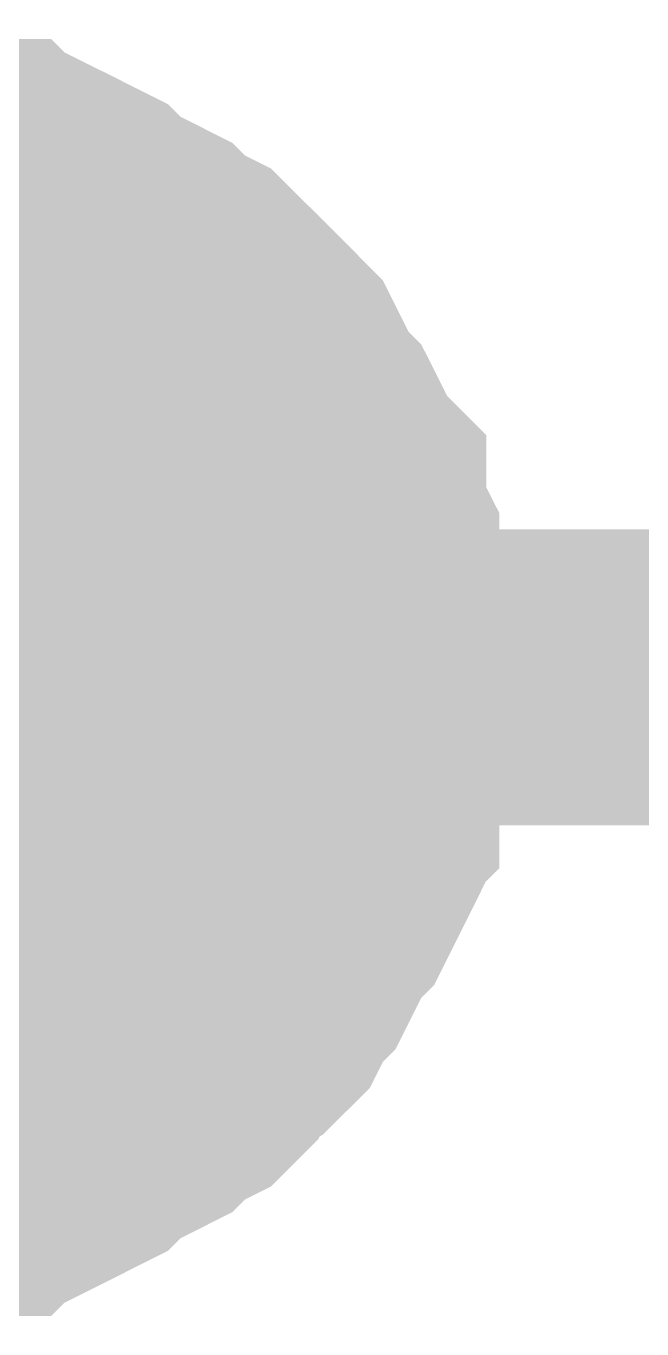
# Model space of a CAD drawing. Header units: inches. Extents: x 0 to 841, y 0 to 594.
# Drawn here: x 425.175 to 425.798, y 211.834 to 213.153 of the extents above; entities that cross this region are included whole.
import ezdxf

# ---------------------------------------------------------------- set-up
doc = ezdxf.new("R2010")
doc.units = ezdxf.units.IN
doc.layers.add('Sheet', color=255, linetype='Continuous')

msp = doc.modelspace()

# ---------------------------------------------------------------- linework, layer by layer
at = {"layer": 'Sheet'}
for points in [[(425.0076, 213.0033, 0.2997, 0.2997, 0), (425.0337, 213.0033, 0.2997, 0.2997, 0), (425.0599, 213.0033, 0.2997, 0.2997, 0), (425.086, 213.0033, 0.2997, 0.2997, 0), (425.1121, 212.9902, 0.2997, 0.2997, 0), (425.1383, 212.9902, 0.2997, 0.2997, 0), (425.1513, 212.9772, 0.2997, 0.2997, 0), (425.1774, 212.9772, 0.2997, 0.2997, 0), (425.2036, 212.9641, 0.2997, 0.2997, 0), (425.2297, 212.951, 0.2997, 0.2997, 0), (425.2428, 212.938, 0.2997, 0.2997, 0), (425.2689, 212.9249, 0.2997, 0.2997, 0), (425.295, 212.9118, 0.2997, 0.2997, 0), (425.3081, 212.8988, 0.2997, 0.2997, 0), (425.3342, 212.8857, 0.2997, 0.2997, 0), (425.3473, 212.8726, 0.2997, 0.2997, 0), (425.3604, 212.8596, 0.2997, 0.2997, 0), (425.3865, 212.8335, 0.2997, 0.2997, 0), (425.3996, 212.8204, 0.2997, 0.2997, 0), (425.4126, 212.8073, 0.2997, 0.2997, 0), (425.4257, 212.7812, 0.2997, 0.2997, 0), (425.4388, 212.7551, 0.2997, 0.2997, 0), (425.4518, 212.742, 0.2997, 0.2997, 0), (425.4649, 212.7159, 0.2997, 0.2997, 0), (425.478, 212.6897, 0.2997, 0.2997, 0), (425.491, 212.6767, 0.2997, 0.2997, 0), (425.491, 212.6505, 0.2997, 0.2997, 0), (425.5041, 212.6244, 0.2997, 0.2997, 0), (425.5041, 212.5983, 0.2997, 0.2997, 0), (425.5172, 212.5721, 0.2997, 0.2997, 0), (425.5172, 212.546, 0.2997, 0.2997, 0), (425.5172, 212.5199, 0.2997, 0.2997, 0), (425.5172, 212.4938, 0.2997, 0.2997, 0)], [(425.0076, 213.0033, 0.2997, 0.2997, 0), (425.0337, 213.0033, 0.2997, 0.2997, 0), (425.0599, 213.0033, 0.2997, 0.2997, 0), (425.086, 213.0033, 0.2997, 0.2997, 0), (425.1121, 212.9902, 0.2997, 0.2997, 0), (425.1383, 212.9902, 0.2997, 0.2997, 0), (425.1513, 212.9772, 0.2997, 0.2997, 0), (425.1774, 212.9772, 0.2997, 0.2997, 0), (425.2036, 212.9641, 0.2997, 0.2997, 0), (425.2297, 212.951, 0.2997, 0.2997, 0), (425.2428, 212.938, 0.2997, 0.2997, 0), (425.2689, 212.9249, 0.2997, 0.2997, 0), (425.295, 212.9118, 0.2997, 0.2997, 0), (425.3081, 212.8988, 0.2997, 0.2997, 0), (425.3342, 212.8857, 0.2997, 0.2997, 0), (425.3473, 212.8726, 0.2997, 0.2997, 0), (425.3604, 212.8596, 0.2997, 0.2997, 0), (425.3865, 212.8335, 0.2997, 0.2997, 0), (425.3996, 212.8204, 0.2997, 0.2997, 0), (425.4126, 212.8073, 0.2997, 0.2997, 0), (425.4257, 212.7812, 0.2997, 0.2997, 0), (425.4388, 212.7551, 0.2997, 0.2997, 0), (425.4518, 212.742, 0.2997, 0.2997, 0), (425.4649, 212.7159, 0.2997, 0.2997, 0), (425.478, 212.6897, 0.2997, 0.2997, 0), (425.491, 212.6767, 0.2997, 0.2997, 0), (425.491, 212.6505, 0.2997, 0.2997, 0), (425.5041, 212.6244, 0.2997, 0.2997, 0), (425.5041, 212.5983, 0.2997, 0.2997, 0), (425.5172, 212.5721, 0.2997, 0.2997, 0), (425.5172, 212.546, 0.2997, 0.2997, 0), (425.5172, 212.5199, 0.2997, 0.2997, 0), (425.5172, 212.4938, 0.2997, 0.2997, 0)], [(425.0076, 213.0033, 0.2997, 0.2997, 0), (425.0337, 213.0033, 0.2997, 0.2997, 0), (425.0599, 213.0033, 0.2997, 0.2997, 0), (425.086, 213.0033, 0.2997, 0.2997, 0), (425.1121, 212.9902, 0.2997, 0.2997, 0), (425.1383, 212.9902, 0.2997, 0.2997, 0), (425.1513, 212.9772, 0.2997, 0.2997, 0), (425.1774, 212.9772, 0.2997, 0.2997, 0), (425.2036, 212.9641, 0.2997, 0.2997, 0), (425.2297, 212.951, 0.2997, 0.2997, 0), (425.2428, 212.938, 0.2997, 0.2997, 0), (425.2689, 212.9249, 0.2997, 0.2997, 0), (425.295, 212.9118, 0.2997, 0.2997, 0), (425.3081, 212.8988, 0.2997, 0.2997, 0), (425.3342, 212.8857, 0.2997, 0.2997, 0), (425.3473, 212.8726, 0.2997, 0.2997, 0), (425.3604, 212.8596, 0.2997, 0.2997, 0), (425.3865, 212.8335, 0.2997, 0.2997, 0), (425.3996, 212.8204, 0.2997, 0.2997, 0), (425.4126, 212.8073, 0.2997, 0.2997, 0), (425.4257, 212.7812, 0.2997, 0.2997, 0), (425.4388, 212.7551, 0.2997, 0.2997, 0), (425.4518, 212.742, 0.2997, 0.2997, 0), (425.4649, 212.7159, 0.2997, 0.2997, 0), (425.478, 212.6897, 0.2997, 0.2997, 0), (425.491, 212.6767, 0.2997, 0.2997, 0), (425.491, 212.6505, 0.2997, 0.2997, 0), (425.5041, 212.6244, 0.2997, 0.2997, 0), (425.5041, 212.5983, 0.2997, 0.2997, 0), (425.5172, 212.5721, 0.2997, 0.2997, 0), (425.5172, 212.546, 0.2997, 0.2997, 0), (425.5172, 212.5199, 0.2997, 0.2997, 0), (425.5172, 212.4938, 0.2997, 0.2997, 0)], [(425.0076, 213.0033, 0.2997, 0.2997, 0), (425.0337, 213.0033, 0.2997, 0.2997, 0), (425.0599, 213.0033, 0.2997, 0.2997, 0), (425.086, 213.0033, 0.2997, 0.2997, 0), (425.1121, 212.9902, 0.2997, 0.2997, 0), (425.1383, 212.9902, 0.2997, 0.2997, 0), (425.1513, 212.9772, 0.2997, 0.2997, 0), (425.1774, 212.9772, 0.2997, 0.2997, 0), (425.2036, 212.9641, 0.2997, 0.2997, 0), (425.2297, 212.951, 0.2997, 0.2997, 0), (425.2428, 212.938, 0.2997, 0.2997, 0), (425.2689, 212.9249, 0.2997, 0.2997, 0), (425.295, 212.9118, 0.2997, 0.2997, 0), (425.3081, 212.8988, 0.2997, 0.2997, 0), (425.3342, 212.8857, 0.2997, 0.2997, 0), (425.3473, 212.8726, 0.2997, 0.2997, 0), (425.3604, 212.8596, 0.2997, 0.2997, 0), (425.3865, 212.8335, 0.2997, 0.2997, 0), (425.3996, 212.8204, 0.2997, 0.2997, 0), (425.4126, 212.8073, 0.2997, 0.2997, 0), (425.4257, 212.7812, 0.2997, 0.2997, 0), (425.4388, 212.7551, 0.2997, 0.2997, 0), (425.4518, 212.742, 0.2997, 0.2997, 0), (425.4649, 212.7159, 0.2997, 0.2997, 0), (425.478, 212.6897, 0.2997, 0.2997, 0), (425.491, 212.6767, 0.2997, 0.2997, 0), (425.491, 212.6505, 0.2997, 0.2997, 0), (425.5041, 212.6244, 0.2997, 0.2997, 0), (425.5041, 212.5983, 0.2997, 0.2997, 0), (425.5172, 212.5721, 0.2997, 0.2997, 0), (425.5172, 212.546, 0.2997, 0.2997, 0), (425.5172, 212.5199, 0.2997, 0.2997, 0), (425.5172, 212.4938, 0.2997, 0.2997, 0)], [(425.1121, 212.9902, 0.0991, 0.0991, 0), (425.1383, 212.9902, 0.0991, 0.0991, 0), (425.1513, 212.9772, 0.0991, 0.0991, 0), (425.1774, 212.9772, 0.0991, 0.0991, 0), (425.2036, 212.9641, 0.0991, 0.0991, 0), (425.2297, 212.951, 0.0991, 0.0991, 0), (425.2428, 212.938, 0.0991, 0.0991, 0), (425.2689, 212.9249, 0.0991, 0.0991, 0), (425.295, 212.9118, 0.0991, 0.0991, 0), (425.3081, 212.8988, 0.0991, 0.0991, 0), (425.3342, 212.8857, 0.0991, 0.0991, 0), (425.3473, 212.8726, 0.0991, 0.0991, 0), (425.3604, 212.8596, 0.0991, 0.0991, 0), (425.3865, 212.8335, 0.0991, 0.0991, 0), (425.3996, 212.8204, 0.0991, 0.0991, 0), (425.4126, 212.8073, 0.0991, 0.0991, 0), (425.4257, 212.7812, 0.0991, 0.0991, 0), (425.4388, 212.7551, 0.0991, 0.0991, 0), (425.4518, 212.742, 0.0991, 0.0991, 0), (425.4649, 212.7159, 0.0991, 0.0991, 0), (425.478, 212.6897, 0.0991, 0.0991, 0), (425.491, 212.6767, 0.0991, 0.0991, 0), (425.491, 212.6505, 0.0991, 0.0991, 0), (425.5041, 212.6244, 0.0991, 0.0991, 0), (425.5041, 212.5983, 0.0991, 0.0991, 0), (425.5172, 212.5721, 0.0991, 0.0991, 0), (425.5172, 212.546, 0.0991, 0.0991, 0), (425.5172, 212.5199, 0.0991, 0.0991, 0), (425.5172, 212.4938, 0.0991, 0.0991, 0)], [(425.1121, 212.9902, 0.0991, 0.0991, 0), (425.1383, 212.9902, 0.0991, 0.0991, 0), (425.1513, 212.9772, 0.0991, 0.0991, 0), (425.1774, 212.9772, 0.0991, 0.0991, 0), (425.2036, 212.9641, 0.0991, 0.0991, 0), (425.2297, 212.951, 0.0991, 0.0991, 0), (425.2428, 212.938, 0.0991, 0.0991, 0), (425.2689, 212.9249, 0.0991, 0.0991, 0), (425.295, 212.9118, 0.0991, 0.0991, 0), (425.3081, 212.8988, 0.0991, 0.0991, 0), (425.3342, 212.8857, 0.0991, 0.0991, 0), (425.3473, 212.8726, 0.0991, 0.0991, 0), (425.3604, 212.8596, 0.0991, 0.0991, 0), (425.3865, 212.8335, 0.0991, 0.0991, 0), (425.3996, 212.8204, 0.0991, 0.0991, 0), (425.4126, 212.8073, 0.0991, 0.0991, 0), (425.4257, 212.7812, 0.0991, 0.0991, 0), (425.4388, 212.7551, 0.0991, 0.0991, 0), (425.4518, 212.742, 0.0991, 0.0991, 0), (425.4649, 212.7159, 0.0991, 0.0991, 0), (425.478, 212.6897, 0.0991, 0.0991, 0), (425.491, 212.6767, 0.0991, 0.0991, 0), (425.491, 212.6505, 0.0991, 0.0991, 0), (425.5041, 212.6244, 0.0991, 0.0991, 0), (425.5041, 212.5983, 0.0991, 0.0991, 0), (425.5172, 212.5721, 0.0991, 0.0991, 0), (425.5172, 212.546, 0.0991, 0.0991, 0), (425.5172, 212.5199, 0.0991, 0.0991, 0), (425.5172, 212.4938, 0.0991, 0.0991, 0)], [(425.1121, 212.9902, 0.0991, 0.0991, 0), (425.1383, 212.9902, 0.0991, 0.0991, 0), (425.1513, 212.9772, 0.0991, 0.0991, 0), (425.1774, 212.9772, 0.0991, 0.0991, 0), (425.2036, 212.9641, 0.0991, 0.0991, 0), (425.2297, 212.951, 0.0991, 0.0991, 0), (425.2428, 212.938, 0.0991, 0.0991, 0), (425.2689, 212.9249, 0.0991, 0.0991, 0), (425.295, 212.9118, 0.0991, 0.0991, 0), (425.3081, 212.8988, 0.0991, 0.0991, 0), (425.3342, 212.8857, 0.0991, 0.0991, 0), (425.3473, 212.8726, 0.0991, 0.0991, 0), (425.3604, 212.8596, 0.0991, 0.0991, 0), (425.3865, 212.8335, 0.0991, 0.0991, 0), (425.3996, 212.8204, 0.0991, 0.0991, 0), (425.4126, 212.8073, 0.0991, 0.0991, 0), (425.4257, 212.7812, 0.0991, 0.0991, 0), (425.4388, 212.7551, 0.0991, 0.0991, 0), (425.4518, 212.742, 0.0991, 0.0991, 0), (425.4649, 212.7159, 0.0991, 0.0991, 0), (425.478, 212.6897, 0.0991, 0.0991, 0), (425.491, 212.6767, 0.0991, 0.0991, 0), (425.491, 212.6505, 0.0991, 0.0991, 0), (425.5041, 212.6244, 0.0991, 0.0991, 0), (425.5041, 212.5983, 0.0991, 0.0991, 0), (425.5172, 212.5721, 0.0991, 0.0991, 0), (425.5172, 212.546, 0.0991, 0.0991, 0), (425.5172, 212.5199, 0.0991, 0.0991, 0), (425.5172, 212.4938, 0.0991, 0.0991, 0)], [(425.1121, 212.9902, 0.0991, 0.0991, 0), (425.1383, 212.9902, 0.0991, 0.0991, 0), (425.1513, 212.9772, 0.0991, 0.0991, 0), (425.1774, 212.9772, 0.0991, 0.0991, 0), (425.2036, 212.9641, 0.0991, 0.0991, 0), (425.2297, 212.951, 0.0991, 0.0991, 0), (425.2428, 212.938, 0.0991, 0.0991, 0), (425.2689, 212.9249, 0.0991, 0.0991, 0), (425.295, 212.9118, 0.0991, 0.0991, 0), (425.3081, 212.8988, 0.0991, 0.0991, 0), (425.3342, 212.8857, 0.0991, 0.0991, 0), (425.3473, 212.8726, 0.0991, 0.0991, 0), (425.3604, 212.8596, 0.0991, 0.0991, 0), (425.3865, 212.8335, 0.0991, 0.0991, 0), (425.3996, 212.8204, 0.0991, 0.0991, 0), (425.4126, 212.8073, 0.0991, 0.0991, 0), (425.4257, 212.7812, 0.0991, 0.0991, 0), (425.4388, 212.7551, 0.0991, 0.0991, 0), (425.4518, 212.742, 0.0991, 0.0991, 0), (425.4649, 212.7159, 0.0991, 0.0991, 0), (425.478, 212.6897, 0.0991, 0.0991, 0), (425.491, 212.6767, 0.0991, 0.0991, 0), (425.491, 212.6505, 0.0991, 0.0991, 0), (425.5041, 212.6244, 0.0991, 0.0991, 0), (425.5041, 212.5983, 0.0991, 0.0991, 0), (425.5172, 212.5721, 0.0991, 0.0991, 0), (425.5172, 212.546, 0.0991, 0.0991, 0), (425.5172, 212.5199, 0.0991, 0.0991, 0), (425.5172, 212.4938, 0.0991, 0.0991, 0)], [(450.0019, 212.4938, 0.2997, 0.2997, 0), (445.0109, 212.4938, 0.2997, 0.2997, 0), (435.0027, 212.4938, 0.2997, 0.2997, 0), (425.0207, 212.4938, 0.2997, 0.2997, 0), (422.5121, 212.4938, 0.2997, 0.2997, 0)], [(425.5172, 212.4938, 0.2997, 0.2997, 0), (425.5172, 212.4676, 0.2997, 0.2997, 0), (425.5172, 212.4415, 0.2997, 0.2997, 0), (425.5172, 212.4154, 0.2997, 0.2997, 0), (425.5041, 212.3892, 0.2997, 0.2997, 0), (425.5041, 212.3631, 0.2997, 0.2997, 0), (425.491, 212.35, 0.2997, 0.2997, 0), (425.491, 212.3239, 0.2997, 0.2997, 0), (425.478, 212.2978, 0.2997, 0.2997, 0), (425.4649, 212.2716, 0.2997, 0.2997, 0), (425.4518, 212.2586, 0.2997, 0.2997, 0), (425.4388, 212.2324, 0.2997, 0.2997, 0), (425.4257, 212.2063, 0.2997, 0.2997, 0), (425.4126, 212.1933, 0.2997, 0.2997, 0), (425.3996, 212.1671, 0.2997, 0.2997, 0), (425.3865, 212.1541, 0.2997, 0.2997, 0), (425.3604, 212.141, 0.2997, 0.2997, 0), (425.3473, 212.1149, 0.2997, 0.2997, 0), (425.3342, 212.1018, 0.2997, 0.2997, 0), (425.3081, 212.0887, 0.2997, 0.2997, 0), (425.295, 212.0757, 0.2997, 0.2997, 0), (425.2689, 212.0626, 0.2997, 0.2997, 0), (425.2428, 212.0495, 0.2997, 0.2997, 0), (425.2297, 212.0365, 0.2997, 0.2997, 0), (425.2036, 212.0234, 0.2997, 0.2997, 0), (425.1774, 212.0103, 0.2997, 0.2997, 0), (425.1513, 212.0103, 0.2997, 0.2997, 0), (425.1383, 211.9973, 0.2997, 0.2997, 0), (425.1121, 211.9973, 0.2997, 0.2997, 0), (425.086, 211.9842, 0.2997, 0.2997, 0), (425.0599, 211.9842, 0.2997, 0.2997, 0), (425.0337, 211.9842, 0.2997, 0.2997, 0), (425.0076, 211.9842, 0.2997, 0.2997, 0)], [(425.5172, 212.4938, 0.2997, 0.2997, 0), (425.5172, 212.4676, 0.2997, 0.2997, 0), (425.5172, 212.4415, 0.2997, 0.2997, 0), (425.5172, 212.4154, 0.2997, 0.2997, 0), (425.5041, 212.3892, 0.2997, 0.2997, 0), (425.5041, 212.3631, 0.2997, 0.2997, 0), (425.491, 212.35, 0.2997, 0.2997, 0), (425.491, 212.3239, 0.2997, 0.2997, 0), (425.478, 212.2978, 0.2997, 0.2997, 0), (425.4649, 212.2716, 0.2997, 0.2997, 0), (425.4518, 212.2586, 0.2997, 0.2997, 0), (425.4388, 212.2324, 0.2997, 0.2997, 0), (425.4257, 212.2063, 0.2997, 0.2997, 0), (425.4126, 212.1933, 0.2997, 0.2997, 0), (425.3996, 212.1671, 0.2997, 0.2997, 0), (425.3865, 212.1541, 0.2997, 0.2997, 0), (425.3604, 212.141, 0.2997, 0.2997, 0), (425.3473, 212.1149, 0.2997, 0.2997, 0), (425.3342, 212.1018, 0.2997, 0.2997, 0), (425.3081, 212.0887, 0.2997, 0.2997, 0), (425.295, 212.0757, 0.2997, 0.2997, 0), (425.2689, 212.0626, 0.2997, 0.2997, 0), (425.2428, 212.0495, 0.2997, 0.2997, 0), (425.2297, 212.0365, 0.2997, 0.2997, 0), (425.2036, 212.0234, 0.2997, 0.2997, 0), (425.1774, 212.0103, 0.2997, 0.2997, 0), (425.1513, 212.0103, 0.2997, 0.2997, 0), (425.1383, 211.9973, 0.2997, 0.2997, 0), (425.1121, 211.9973, 0.2997, 0.2997, 0), (425.086, 211.9842, 0.2997, 0.2997, 0), (425.0599, 211.9842, 0.2997, 0.2997, 0), (425.0337, 211.9842, 0.2997, 0.2997, 0), (425.0076, 211.9842, 0.2997, 0.2997, 0)], [(425.5172, 212.4938, 0.2997, 0.2997, 0), (425.5172, 212.4676, 0.2997, 0.2997, 0), (425.5172, 212.4415, 0.2997, 0.2997, 0), (425.5172, 212.4154, 0.2997, 0.2997, 0), (425.5041, 212.3892, 0.2997, 0.2997, 0), (425.5041, 212.3631, 0.2997, 0.2997, 0), (425.491, 212.35, 0.2997, 0.2997, 0), (425.491, 212.3239, 0.2997, 0.2997, 0), (425.478, 212.2978, 0.2997, 0.2997, 0), (425.4649, 212.2716, 0.2997, 0.2997, 0), (425.4518, 212.2586, 0.2997, 0.2997, 0), (425.4388, 212.2324, 0.2997, 0.2997, 0), (425.4257, 212.2063, 0.2997, 0.2997, 0), (425.4126, 212.1933, 0.2997, 0.2997, 0), (425.3996, 212.1671, 0.2997, 0.2997, 0), (425.3865, 212.1541, 0.2997, 0.2997, 0), (425.3604, 212.141, 0.2997, 0.2997, 0), (425.3473, 212.1149, 0.2997, 0.2997, 0), (425.3342, 212.1018, 0.2997, 0.2997, 0), (425.3081, 212.0887, 0.2997, 0.2997, 0), (425.295, 212.0757, 0.2997, 0.2997, 0), (425.2689, 212.0626, 0.2997, 0.2997, 0), (425.2428, 212.0495, 0.2997, 0.2997, 0), (425.2297, 212.0365, 0.2997, 0.2997, 0), (425.2036, 212.0234, 0.2997, 0.2997, 0), (425.1774, 212.0103, 0.2997, 0.2997, 0), (425.1513, 212.0103, 0.2997, 0.2997, 0), (425.1383, 211.9973, 0.2997, 0.2997, 0), (425.1121, 211.9973, 0.2997, 0.2997, 0), (425.086, 211.9842, 0.2997, 0.2997, 0), (425.0599, 211.9842, 0.2997, 0.2997, 0), (425.0337, 211.9842, 0.2997, 0.2997, 0), (425.0076, 211.9842, 0.2997, 0.2997, 0)], [(425.5172, 212.4938, 0.2997, 0.2997, 0), (425.5172, 212.4676, 0.2997, 0.2997, 0), (425.5172, 212.4415, 0.2997, 0.2997, 0), (425.5172, 212.4154, 0.2997, 0.2997, 0), (425.5041, 212.3892, 0.2997, 0.2997, 0), (425.5041, 212.3631, 0.2997, 0.2997, 0), (425.491, 212.35, 0.2997, 0.2997, 0), (425.491, 212.3239, 0.2997, 0.2997, 0), (425.478, 212.2978, 0.2997, 0.2997, 0), (425.4649, 212.2716, 0.2997, 0.2997, 0), (425.4518, 212.2586, 0.2997, 0.2997, 0), (425.4388, 212.2324, 0.2997, 0.2997, 0), (425.4257, 212.2063, 0.2997, 0.2997, 0), (425.4126, 212.1933, 0.2997, 0.2997, 0), (425.3996, 212.1671, 0.2997, 0.2997, 0), (425.3865, 212.1541, 0.2997, 0.2997, 0), (425.3604, 212.141, 0.2997, 0.2997, 0), (425.3473, 212.1149, 0.2997, 0.2997, 0), (425.3342, 212.1018, 0.2997, 0.2997, 0), (425.3081, 212.0887, 0.2997, 0.2997, 0), (425.295, 212.0757, 0.2997, 0.2997, 0), (425.2689, 212.0626, 0.2997, 0.2997, 0), (425.2428, 212.0495, 0.2997, 0.2997, 0), (425.2297, 212.0365, 0.2997, 0.2997, 0), (425.2036, 212.0234, 0.2997, 0.2997, 0), (425.1774, 212.0103, 0.2997, 0.2997, 0), (425.1513, 212.0103, 0.2997, 0.2997, 0), (425.1383, 211.9973, 0.2997, 0.2997, 0), (425.1121, 211.9973, 0.2997, 0.2997, 0), (425.086, 211.9842, 0.2997, 0.2997, 0), (425.0599, 211.9842, 0.2997, 0.2997, 0), (425.0337, 211.9842, 0.2997, 0.2997, 0), (425.0076, 211.9842, 0.2997, 0.2997, 0)], [(425.5172, 212.4938, 0.2997, 0.2997, 0), (425.5172, 212.4938, 0.2997, 0.2997, 0), (425.5172, 212.4938, 0.2997, 0.2997, 0), (425.5172, 212.4938, 0.2997, 0.2997, 0), (425.5172, 212.4938, 0.2997, 0.2997, 0), (425.5172, 212.4938, 0.2997, 0.2997, 0), (425.5172, 212.4938, 0.2997, 0.2997, 0), (425.5172, 212.4938, 0.2997, 0.2997, 0), (425.5172, 212.4938, 0.2997, 0.2997, 0), (425.5172, 212.4938, 0.2997, 0.2997, 0), (425.5172, 212.4938, 0.2997, 0.2997, 0), (425.5172, 212.4938, 0.2997, 0.2997, 0), (425.5172, 212.4938, 0.2997, 0.2997, 0), (425.5172, 212.4938, 0.2997, 0.2997, 0), (425.5172, 212.4938, 0.2997, 0.2997, 0), (425.5172, 212.4938, 0.2997, 0.2997, 0), (425.5172, 212.4938, 0.2997, 0.2997, 0), (425.5172, 212.4938, 0.2997, 0.2997, 0), (425.5172, 212.4938, 0.2997, 0.2997, 0), (425.5172, 212.4938, 0.2997, 0.2997, 0), (425.5172, 212.4938, 0.2997, 0.2997, 0), (425.5172, 212.4938, 0.2997, 0.2997, 0), (425.5172, 212.4938, 0.2997, 0.2997, 0), (425.5172, 212.4938, 0.2997, 0.2997, 0), (425.5172, 212.4938, 0.2997, 0.2997, 0), (425.5172, 212.4938, 0.2997, 0.2997, 0), (425.5172, 212.4938, 0.2997, 0.2997, 0), (425.5172, 212.4938, 0.2997, 0.2997, 0), (425.5172, 212.4938, 0.2997, 0.2997, 0), (425.5172, 212.4938, 0.2997, 0.2997, 0), (425.5172, 212.4938, 0.2997, 0.2997, 0), (425.5172, 212.4938, 0.2997, 0.2997, 0), (425.5172, 212.4938, 0.2997, 0.2997, 0)], [(425.5172, 212.4938, 0.2997, 0.2997, 0), (425.5172, 212.4938, 0.2997, 0.2997, 0)], [(425.5172, 212.4938, 0.2997, 0.2997, 0), (425.5172, 212.4938, 0.2997, 0.2997, 0), (425.5172, 212.4938, 0.2997, 0.2997, 0), (425.5172, 212.4938, 0.2997, 0.2997, 0), (425.5172, 212.4938, 0.2997, 0.2997, 0), (425.5172, 212.4938, 0.2997, 0.2997, 0), (425.5172, 212.4938, 0.2997, 0.2997, 0), (425.5172, 212.4938, 0.2997, 0.2997, 0), (425.5172, 212.4938, 0.2997, 0.2997, 0), (425.5172, 212.4938, 0.2997, 0.2997, 0), (425.5172, 212.4938, 0.2997, 0.2997, 0), (425.5172, 212.4938, 0.2997, 0.2997, 0), (425.5172, 212.4938, 0.2997, 0.2997, 0), (425.5172, 212.4938, 0.2997, 0.2997, 0), (425.5172, 212.4938, 0.2997, 0.2997, 0), (425.5172, 212.4938, 0.2997, 0.2997, 0), (425.5172, 212.4938, 0.2997, 0.2997, 0), (425.5172, 212.4938, 0.2997, 0.2997, 0), (425.5172, 212.4938, 0.2997, 0.2997, 0), (425.5172, 212.4938, 0.2997, 0.2997, 0), (425.5172, 212.4938, 0.2997, 0.2997, 0), (425.5172, 212.4938, 0.2997, 0.2997, 0), (425.5172, 212.4938, 0.2997, 0.2997, 0), (425.5172, 212.4938, 0.2997, 0.2997, 0), (425.5172, 212.4938, 0.2997, 0.2997, 0), (425.5172, 212.4938, 0.2997, 0.2997, 0), (425.5172, 212.4938, 0.2997, 0.2997, 0), (425.5172, 212.4938, 0.2997, 0.2997, 0), (425.5172, 212.4938, 0.2997, 0.2997, 0), (425.5172, 212.4938, 0.2997, 0.2997, 0), (425.5172, 212.4938, 0.2997, 0.2997, 0), (425.5172, 212.4938, 0.2997, 0.2997, 0), (425.5172, 212.4938, 0.2997, 0.2997, 0)], [(425.5172, 212.4938, 0.2997, 0.2997, 0), (425.5172, 212.4938, 0.2997, 0.2997, 0)], [(425.5172, 212.4938, 0.2997, 0.2997, 0), (425.5172, 212.4938, 0.2997, 0.2997, 0), (425.5172, 212.4938, 0.2997, 0.2997, 0), (425.5172, 212.4938, 0.2997, 0.2997, 0), (425.5172, 212.4938, 0.2997, 0.2997, 0), (425.5172, 212.4938, 0.2997, 0.2997, 0), (425.5172, 212.4938, 0.2997, 0.2997, 0), (425.5172, 212.4938, 0.2997, 0.2997, 0), (425.5172, 212.4938, 0.2997, 0.2997, 0), (425.5172, 212.4938, 0.2997, 0.2997, 0), (425.5172, 212.4938, 0.2997, 0.2997, 0), (425.5172, 212.4938, 0.2997, 0.2997, 0), (425.5172, 212.4938, 0.2997, 0.2997, 0), (425.5172, 212.4938, 0.2997, 0.2997, 0), (425.5172, 212.4938, 0.2997, 0.2997, 0), (425.5172, 212.4938, 0.2997, 0.2997, 0), (425.5172, 212.4938, 0.2997, 0.2997, 0), (425.5172, 212.4938, 0.2997, 0.2997, 0), (425.5172, 212.4938, 0.2997, 0.2997, 0), (425.5172, 212.4938, 0.2997, 0.2997, 0), (425.5172, 212.4938, 0.2997, 0.2997, 0), (425.5172, 212.4938, 0.2997, 0.2997, 0), (425.5172, 212.4938, 0.2997, 0.2997, 0), (425.5172, 212.4938, 0.2997, 0.2997, 0), (425.5172, 212.4938, 0.2997, 0.2997, 0), (425.5172, 212.4938, 0.2997, 0.2997, 0), (425.5172, 212.4938, 0.2997, 0.2997, 0), (425.5172, 212.4938, 0.2997, 0.2997, 0), (425.5172, 212.4938, 0.2997, 0.2997, 0), (425.5172, 212.4938, 0.2997, 0.2997, 0), (425.5172, 212.4938, 0.2997, 0.2997, 0), (425.5172, 212.4938, 0.2997, 0.2997, 0), (425.5172, 212.4938, 0.2997, 0.2997, 0)], [(425.5172, 212.4938, 0.2997, 0.2997, 0), (425.5172, 212.4938, 0.2997, 0.2997, 0)], [(425.5172, 212.4938, 0.2997, 0.2997, 0), (425.5172, 212.4938, 0.2997, 0.2997, 0), (425.5172, 212.4938, 0.2997, 0.2997, 0), (425.5172, 212.4938, 0.2997, 0.2997, 0), (425.5172, 212.4938, 0.2997, 0.2997, 0), (425.5172, 212.4938, 0.2997, 0.2997, 0), (425.5172, 212.4938, 0.2997, 0.2997, 0), (425.5172, 212.4938, 0.2997, 0.2997, 0), (425.5172, 212.4938, 0.2997, 0.2997, 0), (425.5172, 212.4938, 0.2997, 0.2997, 0), (425.5172, 212.4938, 0.2997, 0.2997, 0), (425.5172, 212.4938, 0.2997, 0.2997, 0), (425.5172, 212.4938, 0.2997, 0.2997, 0), (425.5172, 212.4938, 0.2997, 0.2997, 0), (425.5172, 212.4938, 0.2997, 0.2997, 0), (425.5172, 212.4938, 0.2997, 0.2997, 0), (425.5172, 212.4938, 0.2997, 0.2997, 0), (425.5172, 212.4938, 0.2997, 0.2997, 0), (425.5172, 212.4938, 0.2997, 0.2997, 0), (425.5172, 212.4938, 0.2997, 0.2997, 0), (425.5172, 212.4938, 0.2997, 0.2997, 0), (425.5172, 212.4938, 0.2997, 0.2997, 0), (425.5172, 212.4938, 0.2997, 0.2997, 0), (425.5172, 212.4938, 0.2997, 0.2997, 0), (425.5172, 212.4938, 0.2997, 0.2997, 0), (425.5172, 212.4938, 0.2997, 0.2997, 0), (425.5172, 212.4938, 0.2997, 0.2997, 0), (425.5172, 212.4938, 0.2997, 0.2997, 0), (425.5172, 212.4938, 0.2997, 0.2997, 0), (425.5172, 212.4938, 0.2997, 0.2997, 0), (425.5172, 212.4938, 0.2997, 0.2997, 0), (425.5172, 212.4938, 0.2997, 0.2997, 0), (425.5172, 212.4938, 0.2997, 0.2997, 0)], [(425.5172, 212.4938, 0.2997, 0.2997, 0), (425.5172, 212.4938, 0.2997, 0.2997, 0)], [(425.5172, 212.4938, 0.0991, 0.0991, 0), (425.5172, 212.4676, 0.0991, 0.0991, 0), (425.5172, 212.4415, 0.0991, 0.0991, 0), (425.5172, 212.4154, 0.0991, 0.0991, 0), (425.5041, 212.3892, 0.0991, 0.0991, 0), (425.5041, 212.3631, 0.0991, 0.0991, 0), (425.491, 212.35, 0.0991, 0.0991, 0), (425.491, 212.3239, 0.0991, 0.0991, 0), (425.478, 212.2978, 0.0991, 0.0991, 0), (425.4649, 212.2716, 0.0991, 0.0991, 0), (425.4518, 212.2586, 0.0991, 0.0991, 0), (425.4388, 212.2324, 0.0991, 0.0991, 0), (425.4257, 212.2063, 0.0991, 0.0991, 0), (425.4126, 212.1933, 0.0991, 0.0991, 0), (425.3996, 212.1671, 0.0991, 0.0991, 0), (425.3865, 212.1541, 0.0991, 0.0991, 0), (425.3604, 212.141, 0.0991, 0.0991, 0), (425.3473, 212.1149, 0.0991, 0.0991, 0), (425.3342, 212.1018, 0.0991, 0.0991, 0), (425.3081, 212.0887, 0.0991, 0.0991, 0), (425.295, 212.0757, 0.0991, 0.0991, 0), (425.2689, 212.0626, 0.0991, 0.0991, 0), (425.2428, 212.0495, 0.0991, 0.0991, 0), (425.2297, 212.0365, 0.0991, 0.0991, 0), (425.2036, 212.0234, 0.0991, 0.0991, 0), (425.1774, 212.0103, 0.0991, 0.0991, 0), (425.1513, 212.0103, 0.0991, 0.0991, 0), (425.1383, 211.9973, 0.0991, 0.0991, 0), (425.1121, 211.9973, 0.0991, 0.0991, 0)], [(425.5172, 212.4938, 0.0991, 0.0991, 0), (425.5172, 212.4676, 0.0991, 0.0991, 0), (425.5172, 212.4415, 0.0991, 0.0991, 0), (425.5172, 212.4154, 0.0991, 0.0991, 0), (425.5041, 212.3892, 0.0991, 0.0991, 0), (425.5041, 212.3631, 0.0991, 0.0991, 0), (425.491, 212.35, 0.0991, 0.0991, 0), (425.491, 212.3239, 0.0991, 0.0991, 0), (425.478, 212.2978, 0.0991, 0.0991, 0), (425.4649, 212.2716, 0.0991, 0.0991, 0), (425.4518, 212.2586, 0.0991, 0.0991, 0), (425.4388, 212.2324, 0.0991, 0.0991, 0), (425.4257, 212.2063, 0.0991, 0.0991, 0), (425.4126, 212.1933, 0.0991, 0.0991, 0), (425.3996, 212.1671, 0.0991, 0.0991, 0), (425.3865, 212.1541, 0.0991, 0.0991, 0), (425.3604, 212.141, 0.0991, 0.0991, 0), (425.3473, 212.1149, 0.0991, 0.0991, 0), (425.3342, 212.1018, 0.0991, 0.0991, 0), (425.3081, 212.0887, 0.0991, 0.0991, 0), (425.295, 212.0757, 0.0991, 0.0991, 0), (425.2689, 212.0626, 0.0991, 0.0991, 0), (425.2428, 212.0495, 0.0991, 0.0991, 0), (425.2297, 212.0365, 0.0991, 0.0991, 0), (425.2036, 212.0234, 0.0991, 0.0991, 0), (425.1774, 212.0103, 0.0991, 0.0991, 0), (425.1513, 212.0103, 0.0991, 0.0991, 0), (425.1383, 211.9973, 0.0991, 0.0991, 0), (425.1121, 211.9973, 0.0991, 0.0991, 0)], [(425.5172, 212.4938, 0.0991, 0.0991, 0), (425.5172, 212.4676, 0.0991, 0.0991, 0), (425.5172, 212.4415, 0.0991, 0.0991, 0), (425.5172, 212.4154, 0.0991, 0.0991, 0), (425.5041, 212.3892, 0.0991, 0.0991, 0), (425.5041, 212.3631, 0.0991, 0.0991, 0), (425.491, 212.35, 0.0991, 0.0991, 0), (425.491, 212.3239, 0.0991, 0.0991, 0), (425.478, 212.2978, 0.0991, 0.0991, 0), (425.4649, 212.2716, 0.0991, 0.0991, 0), (425.4518, 212.2586, 0.0991, 0.0991, 0), (425.4388, 212.2324, 0.0991, 0.0991, 0), (425.4257, 212.2063, 0.0991, 0.0991, 0), (425.4126, 212.1933, 0.0991, 0.0991, 0), (425.3996, 212.1671, 0.0991, 0.0991, 0), (425.3865, 212.1541, 0.0991, 0.0991, 0), (425.3604, 212.141, 0.0991, 0.0991, 0), (425.3473, 212.1149, 0.0991, 0.0991, 0), (425.3342, 212.1018, 0.0991, 0.0991, 0), (425.3081, 212.0887, 0.0991, 0.0991, 0), (425.295, 212.0757, 0.0991, 0.0991, 0), (425.2689, 212.0626, 0.0991, 0.0991, 0), (425.2428, 212.0495, 0.0991, 0.0991, 0), (425.2297, 212.0365, 0.0991, 0.0991, 0), (425.2036, 212.0234, 0.0991, 0.0991, 0), (425.1774, 212.0103, 0.0991, 0.0991, 0), (425.1513, 212.0103, 0.0991, 0.0991, 0), (425.1383, 211.9973, 0.0991, 0.0991, 0), (425.1121, 211.9973, 0.0991, 0.0991, 0)], [(425.5172, 212.4938, 0.0991, 0.0991, 0), (425.5172, 212.4676, 0.0991, 0.0991, 0), (425.5172, 212.4415, 0.0991, 0.0991, 0), (425.5172, 212.4154, 0.0991, 0.0991, 0), (425.5041, 212.3892, 0.0991, 0.0991, 0), (425.5041, 212.3631, 0.0991, 0.0991, 0), (425.491, 212.35, 0.0991, 0.0991, 0), (425.491, 212.3239, 0.0991, 0.0991, 0), (425.478, 212.2978, 0.0991, 0.0991, 0), (425.4649, 212.2716, 0.0991, 0.0991, 0), (425.4518, 212.2586, 0.0991, 0.0991, 0), (425.4388, 212.2324, 0.0991, 0.0991, 0), (425.4257, 212.2063, 0.0991, 0.0991, 0), (425.4126, 212.1933, 0.0991, 0.0991, 0), (425.3996, 212.1671, 0.0991, 0.0991, 0), (425.3865, 212.1541, 0.0991, 0.0991, 0), (425.3604, 212.141, 0.0991, 0.0991, 0), (425.3473, 212.1149, 0.0991, 0.0991, 0), (425.3342, 212.1018, 0.0991, 0.0991, 0), (425.3081, 212.0887, 0.0991, 0.0991, 0), (425.295, 212.0757, 0.0991, 0.0991, 0), (425.2689, 212.0626, 0.0991, 0.0991, 0), (425.2428, 212.0495, 0.0991, 0.0991, 0), (425.2297, 212.0365, 0.0991, 0.0991, 0), (425.2036, 212.0234, 0.0991, 0.0991, 0), (425.1774, 212.0103, 0.0991, 0.0991, 0), (425.1513, 212.0103, 0.0991, 0.0991, 0), (425.1383, 211.9973, 0.0991, 0.0991, 0), (425.1121, 211.9973, 0.0991, 0.0991, 0)], [(425.5172, 212.4938, 0.0991, 0.0991, 0), (425.5172, 212.4938, 0.0991, 0.0991, 0), (425.5172, 212.4938, 0.0991, 0.0991, 0), (425.5172, 212.4938, 0.0991, 0.0991, 0), (425.5172, 212.4938, 0.0991, 0.0991, 0), (425.5172, 212.4938, 0.0991, 0.0991, 0), (425.5172, 212.4938, 0.0991, 0.0991, 0), (425.5172, 212.4938, 0.0991, 0.0991, 0), (425.5172, 212.4938, 0.0991, 0.0991, 0), (425.5172, 212.4938, 0.0991, 0.0991, 0), (425.5172, 212.4938, 0.0991, 0.0991, 0), (425.5172, 212.4938, 0.0991, 0.0991, 0), (425.5172, 212.4938, 0.0991, 0.0991, 0), (425.5172, 212.4938, 0.0991, 0.0991, 0), (425.5172, 212.4938, 0.0991, 0.0991, 0), (425.5172, 212.4938, 0.0991, 0.0991, 0), (425.5172, 212.4938, 0.0991, 0.0991, 0), (425.5172, 212.4938, 0.0991, 0.0991, 0), (425.5172, 212.4938, 0.0991, 0.0991, 0), (425.5172, 212.4938, 0.0991, 0.0991, 0), (425.5172, 212.4938, 0.0991, 0.0991, 0), (425.5172, 212.4938, 0.0991, 0.0991, 0), (425.5172, 212.4938, 0.0991, 0.0991, 0), (425.5172, 212.4938, 0.0991, 0.0991, 0), (425.5172, 212.4938, 0.0991, 0.0991, 0), (425.5172, 212.4938, 0.0991, 0.0991, 0), (425.5172, 212.4938, 0.0991, 0.0991, 0), (425.5172, 212.4938, 0.0991, 0.0991, 0), (425.5172, 212.4938, 0.0991, 0.0991, 0), (425.5172, 212.4938, 0.0991, 0.0991, 0), (425.5172, 212.4938, 0.0991, 0.0991, 0), (425.5172, 212.4938, 0.0991, 0.0991, 0), (425.5172, 212.4938, 0.0991, 0.0991, 0)], [(425.5172, 212.4938, 0.0991, 0.0991, 0), (425.5172, 212.4938, 0.0991, 0.0991, 0)], [(425.5172, 212.4938, 0.0991, 0.0991, 0), (425.5172, 212.4938, 0.0991, 0.0991, 0), (425.5172, 212.4938, 0.0991, 0.0991, 0), (425.5172, 212.4938, 0.0991, 0.0991, 0), (425.5172, 212.4938, 0.0991, 0.0991, 0), (425.5172, 212.4938, 0.0991, 0.0991, 0), (425.5172, 212.4938, 0.0991, 0.0991, 0), (425.5172, 212.4938, 0.0991, 0.0991, 0), (425.5172, 212.4938, 0.0991, 0.0991, 0), (425.5172, 212.4938, 0.0991, 0.0991, 0), (425.5172, 212.4938, 0.0991, 0.0991, 0), (425.5172, 212.4938, 0.0991, 0.0991, 0), (425.5172, 212.4938, 0.0991, 0.0991, 0), (425.5172, 212.4938, 0.0991, 0.0991, 0), (425.5172, 212.4938, 0.0991, 0.0991, 0), (425.5172, 212.4938, 0.0991, 0.0991, 0), (425.5172, 212.4938, 0.0991, 0.0991, 0), (425.5172, 212.4938, 0.0991, 0.0991, 0), (425.5172, 212.4938, 0.0991, 0.0991, 0), (425.5172, 212.4938, 0.0991, 0.0991, 0), (425.5172, 212.4938, 0.0991, 0.0991, 0), (425.5172, 212.4938, 0.0991, 0.0991, 0), (425.5172, 212.4938, 0.0991, 0.0991, 0), (425.5172, 212.4938, 0.0991, 0.0991, 0), (425.5172, 212.4938, 0.0991, 0.0991, 0), (425.5172, 212.4938, 0.0991, 0.0991, 0), (425.5172, 212.4938, 0.0991, 0.0991, 0), (425.5172, 212.4938, 0.0991, 0.0991, 0), (425.5172, 212.4938, 0.0991, 0.0991, 0), (425.5172, 212.4938, 0.0991, 0.0991, 0), (425.5172, 212.4938, 0.0991, 0.0991, 0), (425.5172, 212.4938, 0.0991, 0.0991, 0), (425.5172, 212.4938, 0.0991, 0.0991, 0)], [(425.5172, 212.4938, 0.0991, 0.0991, 0), (425.5172, 212.4938, 0.0991, 0.0991, 0)], [(425.5172, 212.4938, 0.0991, 0.0991, 0), (425.5172, 212.4938, 0.0991, 0.0991, 0), (425.5172, 212.4938, 0.0991, 0.0991, 0), (425.5172, 212.4938, 0.0991, 0.0991, 0), (425.5172, 212.4938, 0.0991, 0.0991, 0), (425.5172, 212.4938, 0.0991, 0.0991, 0), (425.5172, 212.4938, 0.0991, 0.0991, 0), (425.5172, 212.4938, 0.0991, 0.0991, 0), (425.5172, 212.4938, 0.0991, 0.0991, 0), (425.5172, 212.4938, 0.0991, 0.0991, 0), (425.5172, 212.4938, 0.0991, 0.0991, 0), (425.5172, 212.4938, 0.0991, 0.0991, 0), (425.5172, 212.4938, 0.0991, 0.0991, 0), (425.5172, 212.4938, 0.0991, 0.0991, 0), (425.5172, 212.4938, 0.0991, 0.0991, 0), (425.5172, 212.4938, 0.0991, 0.0991, 0), (425.5172, 212.4938, 0.0991, 0.0991, 0), (425.5172, 212.4938, 0.0991, 0.0991, 0), (425.5172, 212.4938, 0.0991, 0.0991, 0), (425.5172, 212.4938, 0.0991, 0.0991, 0), (425.5172, 212.4938, 0.0991, 0.0991, 0), (425.5172, 212.4938, 0.0991, 0.0991, 0), (425.5172, 212.4938, 0.0991, 0.0991, 0), (425.5172, 212.4938, 0.0991, 0.0991, 0), (425.5172, 212.4938, 0.0991, 0.0991, 0), (425.5172, 212.4938, 0.0991, 0.0991, 0), (425.5172, 212.4938, 0.0991, 0.0991, 0), (425.5172, 212.4938, 0.0991, 0.0991, 0), (425.5172, 212.4938, 0.0991, 0.0991, 0), (425.5172, 212.4938, 0.0991, 0.0991, 0), (425.5172, 212.4938, 0.0991, 0.0991, 0), (425.5172, 212.4938, 0.0991, 0.0991, 0), (425.5172, 212.4938, 0.0991, 0.0991, 0)], [(425.5172, 212.4938, 0.0991, 0.0991, 0), (425.5172, 212.4938, 0.0991, 0.0991, 0)], [(425.5172, 212.4938, 0.0991, 0.0991, 0), (425.5172, 212.4938, 0.0991, 0.0991, 0), (425.5172, 212.4938, 0.0991, 0.0991, 0), (425.5172, 212.4938, 0.0991, 0.0991, 0), (425.5172, 212.4938, 0.0991, 0.0991, 0), (425.5172, 212.4938, 0.0991, 0.0991, 0), (425.5172, 212.4938, 0.0991, 0.0991, 0), (425.5172, 212.4938, 0.0991, 0.0991, 0), (425.5172, 212.4938, 0.0991, 0.0991, 0), (425.5172, 212.4938, 0.0991, 0.0991, 0), (425.5172, 212.4938, 0.0991, 0.0991, 0), (425.5172, 212.4938, 0.0991, 0.0991, 0), (425.5172, 212.4938, 0.0991, 0.0991, 0), (425.5172, 212.4938, 0.0991, 0.0991, 0), (425.5172, 212.4938, 0.0991, 0.0991, 0), (425.5172, 212.4938, 0.0991, 0.0991, 0), (425.5172, 212.4938, 0.0991, 0.0991, 0), (425.5172, 212.4938, 0.0991, 0.0991, 0), (425.5172, 212.4938, 0.0991, 0.0991, 0), (425.5172, 212.4938, 0.0991, 0.0991, 0), (425.5172, 212.4938, 0.0991, 0.0991, 0), (425.5172, 212.4938, 0.0991, 0.0991, 0), (425.5172, 212.4938, 0.0991, 0.0991, 0), (425.5172, 212.4938, 0.0991, 0.0991, 0), (425.5172, 212.4938, 0.0991, 0.0991, 0), (425.5172, 212.4938, 0.0991, 0.0991, 0), (425.5172, 212.4938, 0.0991, 0.0991, 0), (425.5172, 212.4938, 0.0991, 0.0991, 0), (425.5172, 212.4938, 0.0991, 0.0991, 0), (425.5172, 212.4938, 0.0991, 0.0991, 0), (425.5172, 212.4938, 0.0991, 0.0991, 0), (425.5172, 212.4938, 0.0991, 0.0991, 0), (425.5172, 212.4938, 0.0991, 0.0991, 0)], [(425.5172, 212.4938, 0.0991, 0.0991, 0), (425.5172, 212.4938, 0.0991, 0.0991, 0)]]:
    msp.add_lwpolyline(points, format="xyseb", dxfattribs=at)
msp.add_lwpolyline([(424.746, 212.5, 0.508, 0.508, 1), (425.254, 212.5, 0.508, 0.508, 1)], format="xyseb", close=True, dxfattribs=at)

doc.saveas('drawing.dxf')
